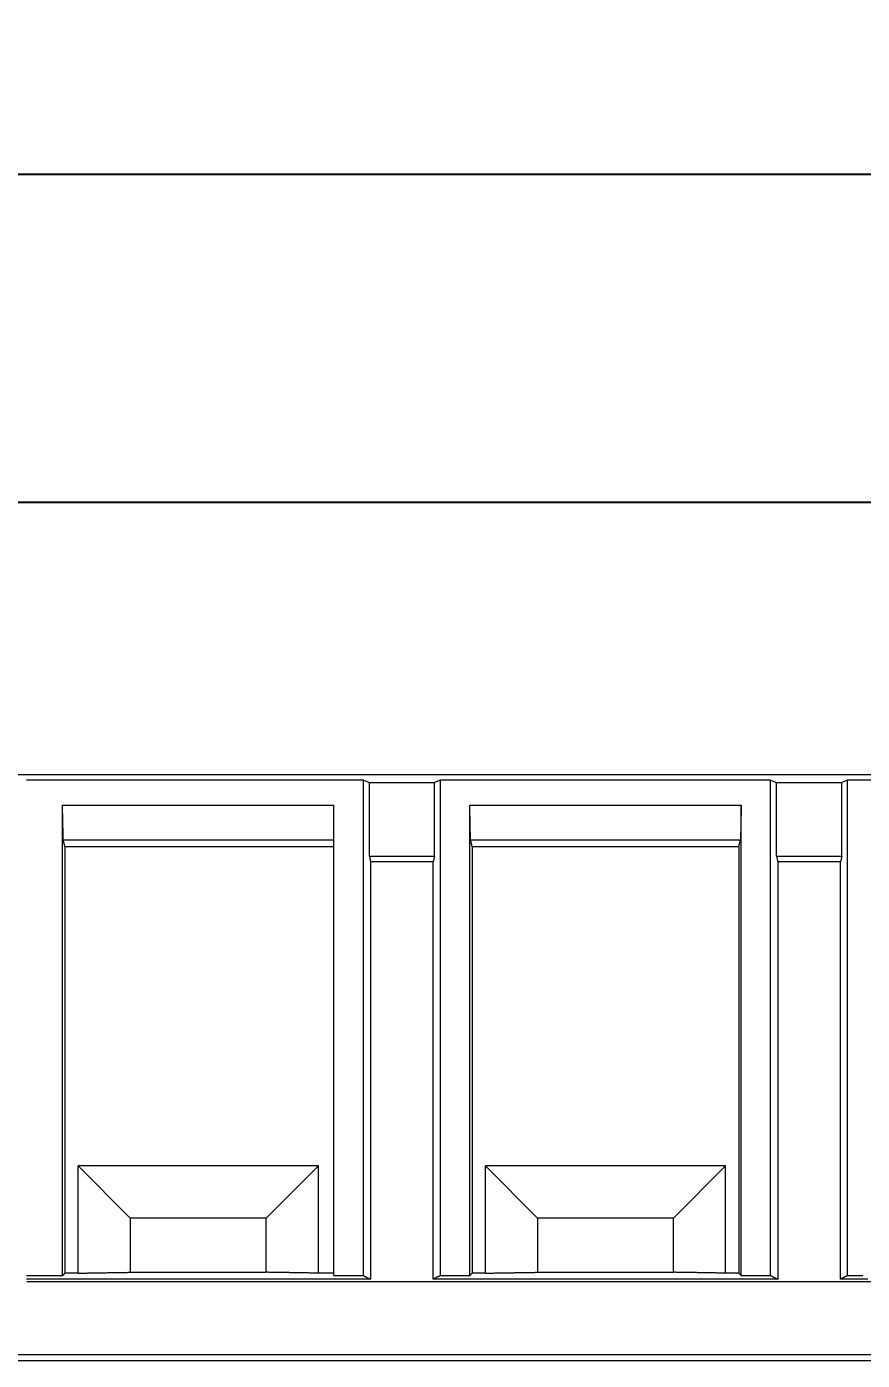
# Model space of a CAD drawing. Header units: millimetres. Extents: x 1136 to 1992, y 400 to 1005.
# Drawn here: x 1407.54 to 1426.1, y 643.6 to 673.21 of the extents above; entities that cross this region are included whole.
import ezdxf

# ---------------------------------------------------------------- set-up
doc = ezdxf.new("R2010")
doc.units = ezdxf.units.MM
doc.layers.add('6', color=7, linetype='Continuous', true_color=0xffffff)
doc.styles.get("Standard").update_dxf_attribs({"font": 'txt', "bigfont": 'gbcbig.shx'})
doc.dimstyles.get("Standard").update_dxf_attribs({"dimtxt": 5, "dimasz": 2, "dimexe": 0.18, "dimexo": 0.0625, "dimgap": 0.09, "dimtad": 0, "dimdec": 1, "dimdsep": 46, "dimtxsty": 'Standard', "dimcen": 0.09, "dimclrd": 5, "dimclre": 5, "dimclrt": 3, "dimadec": 0, "dimazin": 2, "dimtfac": 1, "dimtdec": 1, "dimtofl": 0, "dimtmove": 0, "dimatfit": 3, "dimfxl": 1, "dimtolj": 1, "dimtzin": 0, "dimarcsym": 0})

# ---------------------------------------------------------------- blocks, each defined once
blk = doc.blocks.new('*D105')
at = {"color": 5, "lineweight": -2}
for p, q in [((1212.867, 651.906), (1212.867, 662.823)), ((1214.867, 662.643), (1338.367, 662.643)), ((1481.212, 662.643), (1357.713, 662.643)), ((1483.212, 651.745), (1483.212, 662.823))]:
    blk.add_line(p, q, dxfattribs=at)
at = {"color": 5}
for points in [[(1214.867, 662.976), (1214.867, 662.31), (1212.867, 662.643)], [(1481.212, 662.976), (1481.212, 662.31), (1483.212, 662.643)]]:
    blk.add_solid(points, dxfattribs=at)
at = {"layer": 'Defpoints', "color": 0}
for p in [(1483.212, 662.643), (1212.867, 651.844), (1483.212, 651.683)]:
    blk.add_point(p, dxfattribs=at)
at = {"color": 3, "lineweight": 18, "insert": (1348.04, 662.643), "char_height": 5, "attachment_point": 5}
blk.add_mtext('\\A1;270.3', dxfattribs=at)
blk = doc.blocks.new('*D107')
at = {"color": 5, "lineweight": -2}
for p, q in [((1209.601, 655.745), (1209.601, 670.106)), ((1486.479, 655.792), (1486.479, 670.106)), ((1211.601, 669.926), (1337.95, 669.926)), ((1484.479, 669.926), (1358.13, 669.926))]:
    blk.add_line(p, q, dxfattribs=at)
at = {"color": 5}
for points in [[(1211.601, 670.259), (1211.601, 669.592), (1209.601, 669.926)], [(1484.479, 670.259), (1484.479, 669.592), (1486.479, 669.926)]]:
    blk.add_solid(points, dxfattribs=at)
at = {"layer": 'Defpoints', "color": 0}
for p in [(1486.479, 669.926), (1209.601, 655.682), (1486.479, 655.73)]:
    blk.add_point(p, dxfattribs=at)
at = {"color": 3, "lineweight": 18, "insert": (1348.04, 669.926), "char_height": 5, "attachment_point": 5}
blk.add_mtext('\\A1;276.9', dxfattribs=at)

msp = doc.modelspace()

# ---------------------------------------------------------------- linework, layer by layer
at = {"layer": '6', "color": 92, "linetype": 'Continuous', "lineweight": 18}
for p, q in [((1210.104, 656.607), (1485.976, 656.607)), ((1415.022, 656.479), (1407.544, 656.479)), ((1415.022, 645.479), (1415.022, 656.479)), ((1415.022, 656.479), (1415.155, 656.426)), ((1415.155, 654.794), (1415.155, 656.426)), ((1415.155, 656.426), (1416.6, 656.426)), ((1416.733, 656.479), (1416.6, 656.426)), ((1416.6, 654.794), (1416.6, 656.426)), ((1416.733, 645.479), (1416.733, 656.479)), ((1424.067, 656.479), (1416.733, 656.479)), ((1424.067, 656.479), (1424.2, 656.426)), ((1424.067, 645.479), (1424.067, 656.479)), ((1424.2, 656.426), (1425.645, 656.426)), ((1424.2, 654.794), (1424.2, 656.426)), ((1425.778, 656.479), (1425.645, 656.426)), ((1425.645, 654.794), (1425.645, 656.426)), ((1425.778, 645.479), (1425.778, 656.479)), ((1433.112, 656.479), (1425.778, 656.479)), ((1408.34, 645.479), (1408.34, 655.924)), ((1414.37, 645.479), (1414.37, 655.924)), ((1417.385, 645.479), (1417.385, 655.924)), ((1423.415, 645.479), (1423.415, 655.924)), ((1408.395, 654.999), (1408.395, 645.535)), ((1417.44, 654.999), (1417.44, 645.535)), ((1423.36, 654.999), (1423.36, 645.535)), ((1415.155, 654.794), (1416.6, 654.794)), ((1415.155, 654.794), (1415.183, 654.664)), ((1416.571, 654.664), (1415.183, 654.664)), ((1415.183, 654.664), (1415.183, 645.399)), ((1416.6, 654.794), (1416.571, 654.664)), ((1416.571, 645.399), (1416.571, 654.664)), ((1424.2, 654.794), (1424.228, 654.664)), ((1424.2, 654.794), (1425.645, 654.794)), ((1425.616, 654.664), (1424.228, 654.664)), ((1424.228, 654.664), (1424.228, 645.399)), ((1425.645, 654.794), (1425.616, 654.664)), ((1425.616, 645.399), (1425.616, 654.664)), ((1408.687, 647.919), (1409.847, 646.758)), ((1408.687, 645.535), (1408.687, 647.919)), ((1414.023, 647.919), (1408.687, 647.919)), ((1414.023, 647.919), (1412.862, 646.758)), ((1414.023, 645.535), (1414.023, 647.919)), ((1423.068, 647.919), (1417.732, 647.919)), ((1417.732, 645.535), (1417.732, 647.919)), ((1417.732, 647.919), (1418.892, 646.758)), ((1423.068, 647.919), (1421.907, 646.758)), ((1423.068, 645.535), (1423.068, 647.919)), ((1409.847, 646.758), (1409.847, 645.552)), ((1412.862, 646.758), (1409.847, 646.758)), ((1412.862, 645.552), (1412.862, 646.758)), ((1418.892, 646.758), (1418.892, 645.552)), ((1421.907, 646.758), (1418.892, 646.758)), ((1421.907, 645.552), (1421.907, 646.758)), ((1407.546, 645.351), (1478.288, 645.351)), ((1478.288, 643.724), (1344.425, 643.724)), ((1219.401, 643.598), (1476.679, 643.598))]:
    msp.add_line(p, q, dxfattribs=at)
for points in [[(1408.358, 655.15), (1408.357, 655.166), (1408.357, 655.181), (1408.356, 655.197), (1408.356, 655.212), (1408.356, 655.228), (1408.355, 655.243), (1408.355, 655.258), (1408.355, 655.274), (1408.354, 655.289), (1408.354, 655.305), (1408.354, 655.32), (1408.353, 655.336), (1408.353, 655.351), (1408.353, 655.367), (1408.352, 655.382), (1408.352, 655.398), (1408.352, 655.413), (1408.351, 655.429), (1408.351, 655.444), (1408.35, 655.46), (1408.35, 655.475), (1408.35, 655.491), (1408.349, 655.506), (1408.349, 655.522), (1408.349, 655.537), (1408.348, 655.552), (1408.348, 655.568), (1408.348, 655.583), (1408.347, 655.599), (1408.347, 655.614), (1408.347, 655.63), (1408.346, 655.645), (1408.346, 655.661), (1408.346, 655.676), (1408.345, 655.692), (1408.345, 655.707), (1408.345, 655.723), (1408.344, 655.738), (1408.344, 655.754), (1408.343, 655.769), (1408.343, 655.785), (1408.343, 655.8), (1408.342, 655.816), (1408.342, 655.831), (1408.342, 655.846), (1408.341, 655.862), (1408.341, 655.877), (1408.341, 655.893), (1408.34, 655.908), (1408.34, 655.924)], [(1408.34, 655.924), (1408.461, 655.924), (1408.581, 655.924), (1408.702, 655.924), (1408.822, 655.924), (1408.943, 655.924), (1409.064, 655.924), (1409.184, 655.924), (1409.305, 655.924), (1409.425, 655.924), (1409.546, 655.924), (1409.667, 655.924), (1409.787, 655.924), (1409.908, 655.924), (1410.028, 655.924), (1410.149, 655.924), (1410.27, 655.924), (1410.39, 655.924), (1410.511, 655.924), (1410.631, 655.924), (1410.752, 655.924), (1410.873, 655.924), (1410.993, 655.924), (1411.114, 655.924), (1411.234, 655.924), (1411.355, 655.924), (1411.476, 655.924), (1411.596, 655.924), (1411.717, 655.924), (1411.837, 655.924), (1411.958, 655.924), (1412.079, 655.924), (1412.199, 655.924), (1412.32, 655.924), (1412.44, 655.924), (1412.561, 655.924), (1412.682, 655.924), (1412.802, 655.924), (1412.923, 655.924), (1413.043, 655.924), (1413.164, 655.924), (1413.285, 655.924), (1413.405, 655.924), (1413.526, 655.924), (1413.646, 655.924), (1413.767, 655.924), (1413.888, 655.924), (1414.008, 655.924), (1414.129, 655.924), (1414.249, 655.924), (1414.37, 655.924)], [(1417.403, 655.15), (1417.402, 655.166), (1417.402, 655.181), (1417.401, 655.197), (1417.401, 655.212), (1417.401, 655.228), (1417.4, 655.243), (1417.4, 655.258), (1417.4, 655.274), (1417.399, 655.289), (1417.399, 655.305), (1417.399, 655.32), (1417.398, 655.336), (1417.398, 655.351), (1417.398, 655.367), (1417.397, 655.382), (1417.397, 655.398), (1417.397, 655.413), (1417.396, 655.429), (1417.396, 655.444), (1417.395, 655.46), (1417.395, 655.475), (1417.395, 655.491), (1417.394, 655.506), (1417.394, 655.522), (1417.394, 655.537), (1417.393, 655.552), (1417.393, 655.568), (1417.393, 655.583), (1417.392, 655.599), (1417.392, 655.614), (1417.392, 655.63), (1417.391, 655.645), (1417.391, 655.661), (1417.391, 655.676), (1417.39, 655.692), (1417.39, 655.707), (1417.39, 655.723), (1417.389, 655.738), (1417.389, 655.754), (1417.388, 655.769), (1417.388, 655.785), (1417.388, 655.8), (1417.387, 655.816), (1417.387, 655.831), (1417.387, 655.846), (1417.386, 655.862), (1417.386, 655.877), (1417.386, 655.893), (1417.385, 655.908), (1417.385, 655.924)], [(1417.385, 655.924), (1417.506, 655.924), (1417.626, 655.924), (1417.747, 655.924), (1417.867, 655.924), (1417.988, 655.924), (1418.109, 655.924), (1418.229, 655.924), (1418.35, 655.924), (1418.47, 655.924), (1418.591, 655.924), (1418.712, 655.924), (1418.832, 655.924), (1418.953, 655.924), (1419.073, 655.924), (1419.194, 655.924), (1419.315, 655.924), (1419.435, 655.924), (1419.556, 655.924), (1419.676, 655.924), (1419.797, 655.924), (1419.918, 655.924), (1420.038, 655.924), (1420.159, 655.924), (1420.279, 655.924), (1420.4, 655.924), (1420.521, 655.924), (1420.641, 655.924), (1420.762, 655.924), (1420.882, 655.924), (1421.003, 655.924), (1421.124, 655.924), (1421.244, 655.924), (1421.365, 655.924), (1421.485, 655.924), (1421.606, 655.924), (1421.727, 655.924), (1421.847, 655.924), (1421.968, 655.924), (1422.088, 655.924), (1422.209, 655.924), (1422.33, 655.924), (1422.45, 655.924), (1422.571, 655.924), (1422.691, 655.924), (1422.812, 655.924), (1422.933, 655.924), (1423.053, 655.924), (1423.174, 655.924), (1423.294, 655.924), (1423.415, 655.924)], [(1423.415, 655.924), (1423.415, 655.908), (1423.414, 655.893), (1423.414, 655.877), (1423.414, 655.862), (1423.413, 655.846), (1423.413, 655.831), (1423.413, 655.816), (1423.412, 655.8), (1423.412, 655.785), (1423.411, 655.769), (1423.411, 655.754), (1423.411, 655.738), (1423.41, 655.723), (1423.41, 655.707), (1423.41, 655.692), (1423.409, 655.676), (1423.409, 655.661), (1423.409, 655.645), (1423.408, 655.63), (1423.408, 655.614), (1423.408, 655.599), (1423.407, 655.583), (1423.407, 655.568), (1423.407, 655.552), (1423.406, 655.537), (1423.406, 655.522), (1423.406, 655.506), (1423.405, 655.491), (1423.405, 655.475), (1423.404, 655.46), (1423.404, 655.444), (1423.404, 655.429), (1423.403, 655.413), (1423.403, 655.398), (1423.403, 655.382), (1423.402, 655.367), (1423.402, 655.351), (1423.402, 655.336), (1423.401, 655.32), (1423.401, 655.305), (1423.401, 655.289), (1423.4, 655.274), (1423.4, 655.258), (1423.4, 655.243), (1423.399, 655.228), (1423.399, 655.212), (1423.398, 655.197), (1423.398, 655.181), (1423.398, 655.166), (1423.397, 655.15)], [(1408.395, 654.999), (1408.394, 655.002), (1408.394, 655.005), (1408.393, 655.008), (1408.392, 655.011), (1408.391, 655.014), (1408.391, 655.017), (1408.39, 655.02), (1408.389, 655.023), (1408.388, 655.026), (1408.388, 655.029), (1408.387, 655.032), (1408.386, 655.035), (1408.385, 655.038), (1408.385, 655.041), (1408.384, 655.045), (1408.383, 655.048), (1408.382, 655.051), (1408.382, 655.054), (1408.381, 655.057), (1408.38, 655.06), (1408.379, 655.063), (1408.379, 655.066), (1408.378, 655.069), (1408.377, 655.072), (1408.376, 655.075), (1408.376, 655.078), (1408.375, 655.081), (1408.374, 655.084), (1408.373, 655.087), (1408.373, 655.09), (1408.372, 655.093), (1408.371, 655.096), (1408.37, 655.099), (1408.37, 655.102), (1408.369, 655.105), (1408.368, 655.108), (1408.367, 655.111), (1408.367, 655.114), (1408.366, 655.117), (1408.365, 655.12), (1408.364, 655.123), (1408.364, 655.126), (1408.363, 655.129), (1408.362, 655.132), (1408.361, 655.135), (1408.361, 655.138), (1408.36, 655.141), (1408.359, 655.144), (1408.358, 655.147), (1408.358, 655.15)], [(1414.37, 655.15), (1414.25, 655.15), (1414.129, 655.15), (1414.009, 655.15), (1413.889, 655.15), (1413.769, 655.15), (1413.648, 655.15), (1413.528, 655.15), (1413.408, 655.15), (1413.288, 655.15), (1413.167, 655.15), (1413.047, 655.15), (1412.927, 655.15), (1412.807, 655.15), (1412.686, 655.15), (1412.566, 655.15), (1412.446, 655.15), (1412.326, 655.15), (1412.205, 655.15), (1412.085, 655.15), (1411.965, 655.15), (1411.845, 655.15), (1411.724, 655.15), (1411.604, 655.15), (1411.484, 655.15), (1411.364, 655.15), (1411.243, 655.15), (1411.123, 655.15), (1411.003, 655.15), (1410.883, 655.15), (1410.762, 655.15), (1410.642, 655.15), (1410.522, 655.15), (1410.402, 655.15), (1410.281, 655.15), (1410.161, 655.15), (1410.041, 655.15), (1409.921, 655.15), (1409.8, 655.15), (1409.68, 655.15), (1409.56, 655.15), (1409.44, 655.15), (1409.32, 655.15), (1409.199, 655.15), (1409.079, 655.15), (1408.959, 655.15), (1408.839, 655.15), (1408.718, 655.15), (1408.598, 655.15), (1408.478, 655.15), (1408.358, 655.15)], [(1414.37, 654.999), (1414.25, 654.999), (1414.131, 654.999), (1414.011, 654.999), (1413.892, 654.999), (1413.773, 654.999), (1413.653, 654.999), (1413.534, 654.999), (1413.414, 654.999), (1413.295, 654.999), (1413.175, 654.999), (1413.056, 654.999), (1412.936, 654.999), (1412.817, 654.999), (1412.697, 654.999), (1412.578, 654.999), (1412.458, 654.999), (1412.339, 654.999), (1412.219, 654.999), (1412.1, 654.999), (1411.98, 654.999), (1411.861, 654.999), (1411.741, 654.999), (1411.622, 654.999), (1411.502, 654.999), (1411.383, 654.999), (1411.263, 654.999), (1411.144, 654.999), (1411.024, 654.999), (1410.905, 654.999), (1410.785, 654.999), (1410.666, 654.999), (1410.546, 654.999), (1410.427, 654.999), (1410.307, 654.999), (1410.188, 654.999), (1410.068, 654.999), (1409.949, 654.999), (1409.829, 654.999), (1409.71, 654.999), (1409.59, 654.999), (1409.471, 654.999), (1409.351, 654.999), (1409.232, 654.999), (1409.112, 654.999), (1408.993, 654.999), (1408.873, 654.999), (1408.754, 654.999), (1408.634, 654.999), (1408.515, 654.999), (1408.395, 654.999)], [(1417.44, 654.999), (1417.439, 655.002), (1417.439, 655.005), (1417.438, 655.008), (1417.437, 655.011), (1417.436, 655.014), (1417.436, 655.017), (1417.435, 655.02), (1417.434, 655.023), (1417.433, 655.026), (1417.433, 655.029), (1417.432, 655.032), (1417.431, 655.035), (1417.43, 655.038), (1417.43, 655.041), (1417.429, 655.045), (1417.428, 655.048), (1417.427, 655.051), (1417.427, 655.054), (1417.426, 655.057), (1417.425, 655.06), (1417.424, 655.063), (1417.424, 655.066), (1417.423, 655.069), (1417.422, 655.072), (1417.421, 655.075), (1417.421, 655.078), (1417.42, 655.081), (1417.419, 655.084), (1417.418, 655.087), (1417.418, 655.09), (1417.417, 655.093), (1417.416, 655.096), (1417.415, 655.099), (1417.415, 655.102), (1417.414, 655.105), (1417.413, 655.108), (1417.412, 655.111), (1417.412, 655.114), (1417.411, 655.117), (1417.41, 655.12), (1417.409, 655.123), (1417.409, 655.126), (1417.408, 655.129), (1417.407, 655.132), (1417.406, 655.135), (1417.406, 655.138), (1417.405, 655.141), (1417.404, 655.144), (1417.403, 655.147), (1417.403, 655.15)], [(1423.397, 655.15), (1423.278, 655.15), (1423.158, 655.15), (1423.038, 655.15), (1422.918, 655.15), (1422.798, 655.15), (1422.678, 655.15), (1422.558, 655.15), (1422.438, 655.15), (1422.318, 655.15), (1422.198, 655.15), (1422.079, 655.15), (1421.959, 655.15), (1421.839, 655.15), (1421.719, 655.15), (1421.599, 655.15), (1421.479, 655.15), (1421.359, 655.15), (1421.239, 655.15), (1421.119, 655.15), (1420.999, 655.15), (1420.88, 655.15), (1420.76, 655.15), (1420.64, 655.15), (1420.52, 655.15), (1420.4, 655.15), (1420.28, 655.15), (1420.16, 655.15), (1420.04, 655.15), (1419.92, 655.15), (1419.8, 655.15), (1419.681, 655.15), (1419.561, 655.15), (1419.441, 655.15), (1419.321, 655.15), (1419.201, 655.15), (1419.081, 655.15), (1418.961, 655.15), (1418.841, 655.15), (1418.721, 655.15), (1418.601, 655.15), (1418.482, 655.15), (1418.362, 655.15), (1418.242, 655.15), (1418.122, 655.15), (1418.002, 655.15), (1417.882, 655.15), (1417.762, 655.15), (1417.642, 655.15), (1417.522, 655.15), (1417.403, 655.15)], [(1423.36, 654.999), (1423.241, 654.999), (1423.123, 654.999), (1423.005, 654.999), (1422.886, 654.999), (1422.768, 654.999), (1422.649, 654.999), (1422.531, 654.999), (1422.413, 654.999), (1422.294, 654.999), (1422.176, 654.999), (1422.057, 654.999), (1421.939, 654.999), (1421.821, 654.999), (1421.702, 654.999), (1421.584, 654.999), (1421.465, 654.999), (1421.347, 654.999), (1421.229, 654.999), (1421.11, 654.999), (1420.992, 654.999), (1420.874, 654.999), (1420.755, 654.999), (1420.637, 654.999), (1420.518, 654.999), (1420.4, 654.999), (1420.282, 654.999), (1420.163, 654.999), (1420.045, 654.999), (1419.926, 654.999), (1419.808, 654.999), (1419.69, 654.999), (1419.571, 654.999), (1419.453, 654.999), (1419.334, 654.999), (1419.216, 654.999), (1419.098, 654.999), (1418.979, 654.999), (1418.861, 654.999), (1418.743, 654.999), (1418.624, 654.999), (1418.506, 654.999), (1418.387, 654.999), (1418.269, 654.999), (1418.151, 654.999), (1418.032, 654.999), (1417.914, 654.999), (1417.795, 654.999), (1417.677, 654.999), (1417.559, 654.999), (1417.44, 654.999)], [(1423.36, 654.999), (1423.36, 655.002), (1423.361, 655.005), (1423.362, 655.008), (1423.363, 655.011), (1423.363, 655.014), (1423.364, 655.017), (1423.365, 655.02), (1423.366, 655.023), (1423.367, 655.026), (1423.367, 655.029), (1423.368, 655.032), (1423.369, 655.035), (1423.37, 655.038), (1423.37, 655.041), (1423.371, 655.045), (1423.372, 655.048), (1423.373, 655.051), (1423.373, 655.054), (1423.374, 655.057), (1423.375, 655.06), (1423.376, 655.063), (1423.376, 655.066), (1423.377, 655.069), (1423.378, 655.072), (1423.379, 655.075), (1423.379, 655.078), (1423.38, 655.081), (1423.381, 655.084), (1423.382, 655.087), (1423.382, 655.09), (1423.383, 655.093), (1423.384, 655.096), (1423.385, 655.099), (1423.385, 655.102), (1423.386, 655.105), (1423.387, 655.108), (1423.388, 655.111), (1423.388, 655.114), (1423.389, 655.117), (1423.39, 655.12), (1423.391, 655.123), (1423.391, 655.126), (1423.392, 655.129), (1423.393, 655.132), (1423.394, 655.135), (1423.394, 655.138), (1423.395, 655.141), (1423.396, 655.144), (1423.397, 655.147), (1423.397, 655.15)], [(1407.544, 645.479), (1407.56, 645.479), (1407.576, 645.479), (1407.592, 645.479), (1407.608, 645.479), (1407.623, 645.479), (1407.639, 645.479), (1407.655, 645.479), (1407.671, 645.479), (1407.687, 645.479), (1407.703, 645.479), (1407.719, 645.479), (1407.735, 645.479), (1407.751, 645.479), (1407.767, 645.479), (1407.783, 645.479), (1407.799, 645.479), (1407.815, 645.479), (1407.83, 645.479), (1407.846, 645.479), (1407.862, 645.479), (1407.878, 645.479), (1407.894, 645.479), (1407.91, 645.479), (1407.926, 645.479), (1407.942, 645.479), (1407.958, 645.479), (1407.974, 645.479), (1407.99, 645.479), (1408.006, 645.479), (1408.022, 645.479), (1408.037, 645.479), (1408.053, 645.479), (1408.069, 645.479), (1408.085, 645.479), (1408.101, 645.479), (1408.117, 645.479), (1408.133, 645.479), (1408.149, 645.479), (1408.165, 645.479), (1408.181, 645.479), (1408.197, 645.479), (1408.213, 645.479), (1408.229, 645.479), (1408.244, 645.479), (1408.26, 645.479), (1408.276, 645.479), (1408.292, 645.479), (1408.308, 645.479), (1408.324, 645.479), (1408.34, 645.479)], [(1408.34, 645.479), (1408.341, 645.481), (1408.342, 645.482), (1408.343, 645.483), (1408.344, 645.484), (1408.346, 645.485), (1408.347, 645.486), (1408.348, 645.487), (1408.349, 645.488), (1408.35, 645.489), (1408.351, 645.49), (1408.352, 645.492), (1408.353, 645.493), (1408.354, 645.494), (1408.355, 645.495), (1408.357, 645.496), (1408.358, 645.497), (1408.359, 645.498), (1408.36, 645.499), (1408.361, 645.5), (1408.362, 645.502), (1408.363, 645.503), (1408.364, 645.504), (1408.365, 645.505), (1408.366, 645.506), (1408.368, 645.507), (1408.369, 645.508), (1408.37, 645.509), (1408.371, 645.51), (1408.372, 645.511), (1408.373, 645.513), (1408.374, 645.514), (1408.375, 645.515), (1408.376, 645.516), (1408.378, 645.517), (1408.379, 645.518), (1408.38, 645.519), (1408.381, 645.52), (1408.382, 645.521), (1408.383, 645.523), (1408.384, 645.524), (1408.385, 645.525), (1408.386, 645.526), (1408.387, 645.527), (1408.389, 645.528), (1408.39, 645.529), (1408.391, 645.53), (1408.392, 645.531), (1408.393, 645.532), (1408.394, 645.534), (1408.395, 645.535)], [(1408.687, 645.535), (1408.681, 645.535), (1408.675, 645.535), (1408.669, 645.535), (1408.664, 645.535), (1408.658, 645.535), (1408.652, 645.535), (1408.646, 645.535), (1408.64, 645.535), (1408.634, 645.535), (1408.629, 645.535), (1408.623, 645.535), (1408.617, 645.535), (1408.611, 645.535), (1408.605, 645.535), (1408.599, 645.535), (1408.594, 645.535), (1408.588, 645.535), (1408.582, 645.535), (1408.576, 645.535), (1408.57, 645.535), (1408.564, 645.535), (1408.559, 645.535), (1408.553, 645.535), (1408.547, 645.535), (1408.541, 645.535), (1408.535, 645.535), (1408.529, 645.535), (1408.524, 645.535), (1408.518, 645.535), (1408.512, 645.535), (1408.506, 645.535), (1408.5, 645.535), (1408.494, 645.535), (1408.489, 645.535), (1408.483, 645.535), (1408.477, 645.535), (1408.471, 645.535), (1408.465, 645.535), (1408.459, 645.535), (1408.454, 645.535), (1408.448, 645.535), (1408.442, 645.535), (1408.436, 645.535), (1408.43, 645.535), (1408.424, 645.535), (1408.419, 645.535), (1408.413, 645.535), (1408.407, 645.535), (1408.401, 645.535), (1408.395, 645.535)], [(1408.687, 645.535), (1408.71, 645.535), (1408.733, 645.535), (1408.757, 645.536), (1408.78, 645.536), (1408.803, 645.536), (1408.826, 645.537), (1408.849, 645.537), (1408.873, 645.537), (1408.896, 645.538), (1408.919, 645.538), (1408.942, 645.539), (1408.966, 645.539), (1408.989, 645.539), (1409.012, 645.54), (1409.035, 645.54), (1409.058, 645.54), (1409.082, 645.541), (1409.105, 645.541), (1409.128, 645.541), (1409.151, 645.542), (1409.174, 645.542), (1409.198, 645.542), (1409.221, 645.543), (1409.244, 645.543), (1409.267, 645.543), (1409.29, 645.544), (1409.314, 645.544), (1409.337, 645.545), (1409.36, 645.545), (1409.383, 645.545), (1409.406, 645.546), (1409.43, 645.546), (1409.453, 645.546), (1409.476, 645.547), (1409.499, 645.547), (1409.523, 645.547), (1409.546, 645.548), (1409.569, 645.548), (1409.592, 645.548), (1409.615, 645.549), (1409.639, 645.549), (1409.662, 645.549), (1409.685, 645.55), (1409.708, 645.55), (1409.731, 645.55), (1409.755, 645.551), (1409.778, 645.551), (1409.801, 645.552), (1409.824, 645.552), (1409.847, 645.552)], [(1409.847, 645.552), (1409.908, 645.552), (1409.968, 645.552), (1410.028, 645.552), (1410.089, 645.552), (1410.149, 645.552), (1410.209, 645.552), (1410.27, 645.552), (1410.33, 645.552), (1410.39, 645.552), (1410.45, 645.552), (1410.511, 645.552), (1410.571, 645.552), (1410.631, 645.552), (1410.692, 645.552), (1410.752, 645.552), (1410.812, 645.552), (1410.873, 645.552), (1410.933, 645.552), (1410.993, 645.552), (1411.053, 645.552), (1411.114, 645.552), (1411.174, 645.552), (1411.234, 645.552), (1411.295, 645.552), (1411.355, 645.552), (1411.415, 645.552), (1411.476, 645.552), (1411.536, 645.552), (1411.596, 645.552), (1411.656, 645.552), (1411.717, 645.552), (1411.777, 645.552), (1411.837, 645.552), (1411.898, 645.552), (1411.958, 645.552), (1412.018, 645.552), (1412.079, 645.552), (1412.139, 645.552), (1412.199, 645.552), (1412.259, 645.552), (1412.32, 645.552), (1412.38, 645.552), (1412.44, 645.552), (1412.501, 645.552), (1412.561, 645.552), (1412.621, 645.552), (1412.682, 645.552), (1412.742, 645.552), (1412.802, 645.552), (1412.862, 645.552)], [(1414.023, 645.535), (1414, 645.535), (1413.977, 645.535), (1413.953, 645.536), (1413.93, 645.536), (1413.907, 645.536), (1413.884, 645.537), (1413.86, 645.537), (1413.837, 645.537), (1413.814, 645.538), (1413.791, 645.538), (1413.768, 645.539), (1413.744, 645.539), (1413.721, 645.539), (1413.698, 645.54), (1413.675, 645.54), (1413.652, 645.54), (1413.628, 645.541), (1413.605, 645.541), (1413.582, 645.541), (1413.559, 645.542), (1413.536, 645.542), (1413.512, 645.542), (1413.489, 645.543), (1413.466, 645.543), (1413.443, 645.543), (1413.42, 645.544), (1413.396, 645.544), (1413.373, 645.545), (1413.35, 645.545), (1413.327, 645.545), (1413.303, 645.546), (1413.28, 645.546), (1413.257, 645.546), (1413.234, 645.547), (1413.211, 645.547), (1413.187, 645.547), (1413.164, 645.548), (1413.141, 645.548), (1413.118, 645.548), (1413.095, 645.549), (1413.071, 645.549), (1413.048, 645.549), (1413.025, 645.55), (1413.002, 645.55), (1412.979, 645.55), (1412.955, 645.551), (1412.932, 645.551), (1412.909, 645.552), (1412.886, 645.552), (1412.862, 645.552)], [(1414.37, 645.535), (1414.363, 645.535), (1414.356, 645.535), (1414.349, 645.535), (1414.342, 645.535), (1414.335, 645.535), (1414.328, 645.535), (1414.321, 645.535), (1414.314, 645.535), (1414.308, 645.535), (1414.301, 645.535), (1414.294, 645.535), (1414.287, 645.535), (1414.28, 645.535), (1414.273, 645.535), (1414.266, 645.535), (1414.259, 645.535), (1414.252, 645.535), (1414.245, 645.535), (1414.238, 645.535), (1414.231, 645.535), (1414.224, 645.535), (1414.217, 645.535), (1414.21, 645.535), (1414.203, 645.535), (1414.196, 645.535), (1414.19, 645.535), (1414.183, 645.535), (1414.176, 645.535), (1414.169, 645.535), (1414.162, 645.535), (1414.155, 645.535), (1414.148, 645.535), (1414.141, 645.535), (1414.134, 645.535), (1414.127, 645.535), (1414.12, 645.535), (1414.113, 645.535), (1414.106, 645.535), (1414.099, 645.535), (1414.092, 645.535), (1414.085, 645.535), (1414.078, 645.535), (1414.072, 645.535), (1414.065, 645.535), (1414.058, 645.535), (1414.051, 645.535), (1414.044, 645.535), (1414.037, 645.535), (1414.03, 645.535), (1414.023, 645.535)], [(1414.37, 645.479), (1414.383, 645.479), (1414.396, 645.479), (1414.409, 645.479), (1414.422, 645.479), (1414.435, 645.479), (1414.448, 645.479), (1414.461, 645.479), (1414.474, 645.479), (1414.487, 645.479), (1414.5, 645.479), (1414.513, 645.479), (1414.526, 645.479), (1414.54, 645.479), (1414.553, 645.479), (1414.566, 645.479), (1414.579, 645.479), (1414.592, 645.479), (1414.605, 645.479), (1414.618, 645.479), (1414.631, 645.479), (1414.644, 645.479), (1414.657, 645.479), (1414.67, 645.479), (1414.683, 645.479), (1414.696, 645.479), (1414.709, 645.479), (1414.722, 645.479), (1414.735, 645.479), (1414.748, 645.479), (1414.761, 645.479), (1414.774, 645.479), (1414.787, 645.479), (1414.8, 645.479), (1414.813, 645.479), (1414.826, 645.479), (1414.84, 645.479), (1414.853, 645.479), (1414.866, 645.479), (1414.879, 645.479), (1414.892, 645.479), (1414.905, 645.479), (1414.918, 645.479), (1414.931, 645.479), (1414.944, 645.479), (1414.957, 645.479), (1414.97, 645.479), (1414.983, 645.479), (1414.996, 645.479), (1415.009, 645.479), (1415.022, 645.479)], [(1415.022, 645.479), (1415.025, 645.478), (1415.029, 645.476), (1415.032, 645.475), (1415.035, 645.473), (1415.038, 645.471), (1415.041, 645.47), (1415.045, 645.468), (1415.048, 645.467), (1415.051, 645.465), (1415.054, 645.463), (1415.058, 645.462), (1415.061, 645.46), (1415.064, 645.458), (1415.067, 645.457), (1415.071, 645.455), (1415.074, 645.454), (1415.077, 645.452), (1415.08, 645.45), (1415.083, 645.449), (1415.087, 645.447), (1415.09, 645.446), (1415.093, 645.444), (1415.096, 645.442), (1415.1, 645.441), (1415.103, 645.439), (1415.106, 645.437), (1415.109, 645.436), (1415.112, 645.434), (1415.116, 645.433), (1415.119, 645.431), (1415.122, 645.429), (1415.125, 645.428), (1415.129, 645.426), (1415.132, 645.425), (1415.135, 645.423), (1415.138, 645.421), (1415.142, 645.42), (1415.145, 645.418), (1415.148, 645.416), (1415.151, 645.415), (1415.154, 645.413), (1415.158, 645.412), (1415.161, 645.41), (1415.164, 645.408), (1415.167, 645.407), (1415.171, 645.405), (1415.174, 645.404), (1415.177, 645.402), (1415.18, 645.4), (1415.183, 645.399)], [(1416.733, 645.479), (1416.73, 645.478), (1416.726, 645.476), (1416.723, 645.475), (1416.72, 645.473), (1416.717, 645.471), (1416.713, 645.47), (1416.71, 645.468), (1416.707, 645.467), (1416.704, 645.465), (1416.701, 645.463), (1416.697, 645.462), (1416.694, 645.46), (1416.691, 645.458), (1416.688, 645.457), (1416.684, 645.455), (1416.681, 645.454), (1416.678, 645.452), (1416.675, 645.45), (1416.672, 645.449), (1416.668, 645.447), (1416.665, 645.446), (1416.662, 645.444), (1416.659, 645.442), (1416.655, 645.441), (1416.652, 645.439), (1416.649, 645.437), (1416.646, 645.436), (1416.642, 645.434), (1416.639, 645.433), (1416.636, 645.431), (1416.633, 645.429), (1416.63, 645.428), (1416.626, 645.426), (1416.623, 645.425), (1416.62, 645.423), (1416.617, 645.421), (1416.613, 645.42), (1416.61, 645.418), (1416.607, 645.416), (1416.604, 645.415), (1416.601, 645.413), (1416.597, 645.412), (1416.594, 645.41), (1416.591, 645.408), (1416.588, 645.407), (1416.584, 645.405), (1416.581, 645.404), (1416.578, 645.402), (1416.575, 645.4), (1416.571, 645.399)], [(1416.733, 645.479), (1416.746, 645.479), (1416.759, 645.479), (1416.772, 645.479), (1416.785, 645.479), (1416.798, 645.479), (1416.811, 645.479), (1416.824, 645.479), (1416.837, 645.479), (1416.85, 645.479), (1416.863, 645.479), (1416.876, 645.479), (1416.889, 645.479), (1416.902, 645.479), (1416.915, 645.479), (1416.928, 645.479), (1416.942, 645.479), (1416.955, 645.479), (1416.968, 645.479), (1416.981, 645.479), (1416.994, 645.479), (1417.007, 645.479), (1417.02, 645.479), (1417.033, 645.479), (1417.046, 645.479), (1417.059, 645.479), (1417.072, 645.479), (1417.085, 645.479), (1417.098, 645.479), (1417.111, 645.479), (1417.124, 645.479), (1417.137, 645.479), (1417.15, 645.479), (1417.163, 645.479), (1417.176, 645.479), (1417.189, 645.479), (1417.202, 645.479), (1417.215, 645.479), (1417.228, 645.479), (1417.242, 645.479), (1417.255, 645.479), (1417.268, 645.479), (1417.281, 645.479), (1417.294, 645.479), (1417.307, 645.479), (1417.32, 645.479), (1417.333, 645.479), (1417.346, 645.479), (1417.359, 645.479), (1417.372, 645.479), (1417.385, 645.479)], [(1417.385, 645.479), (1417.386, 645.481), (1417.387, 645.482), (1417.388, 645.483), (1417.389, 645.484), (1417.391, 645.485), (1417.392, 645.486), (1417.393, 645.487), (1417.394, 645.488), (1417.395, 645.489), (1417.396, 645.49), (1417.397, 645.492), (1417.398, 645.493), (1417.399, 645.494), (1417.4, 645.495), (1417.402, 645.496), (1417.403, 645.497), (1417.404, 645.498), (1417.405, 645.499), (1417.406, 645.5), (1417.407, 645.502), (1417.408, 645.503), (1417.409, 645.504), (1417.41, 645.505), (1417.411, 645.506), (1417.413, 645.507), (1417.414, 645.508), (1417.415, 645.509), (1417.416, 645.51), (1417.417, 645.511), (1417.418, 645.513), (1417.419, 645.514), (1417.42, 645.515), (1417.421, 645.516), (1417.423, 645.517), (1417.424, 645.518), (1417.425, 645.519), (1417.426, 645.52), (1417.427, 645.521), (1417.428, 645.523), (1417.429, 645.524), (1417.43, 645.525), (1417.431, 645.526), (1417.432, 645.527), (1417.434, 645.528), (1417.435, 645.529), (1417.436, 645.53), (1417.437, 645.531), (1417.438, 645.532), (1417.439, 645.534), (1417.44, 645.535)], [(1417.732, 645.535), (1417.726, 645.535), (1417.72, 645.535), (1417.714, 645.535), (1417.709, 645.535), (1417.703, 645.535), (1417.697, 645.535), (1417.691, 645.535), (1417.685, 645.535), (1417.679, 645.535), (1417.674, 645.535), (1417.668, 645.535), (1417.662, 645.535), (1417.656, 645.535), (1417.65, 645.535), (1417.644, 645.535), (1417.639, 645.535), (1417.633, 645.535), (1417.627, 645.535), (1417.621, 645.535), (1417.615, 645.535), (1417.609, 645.535), (1417.604, 645.535), (1417.598, 645.535), (1417.592, 645.535), (1417.586, 645.535), (1417.58, 645.535), (1417.574, 645.535), (1417.569, 645.535), (1417.563, 645.535), (1417.557, 645.535), (1417.551, 645.535), (1417.545, 645.535), (1417.539, 645.535), (1417.534, 645.535), (1417.528, 645.535), (1417.522, 645.535), (1417.516, 645.535), (1417.51, 645.535), (1417.504, 645.535), (1417.499, 645.535), (1417.493, 645.535), (1417.487, 645.535), (1417.481, 645.535), (1417.475, 645.535), (1417.469, 645.535), (1417.464, 645.535), (1417.458, 645.535), (1417.452, 645.535), (1417.446, 645.535), (1417.44, 645.535)], [(1417.732, 645.535), (1417.755, 645.535), (1417.778, 645.535), (1417.802, 645.536), (1417.825, 645.536), (1417.848, 645.536), (1417.871, 645.537), (1417.894, 645.537), (1417.918, 645.537), (1417.941, 645.538), (1417.964, 645.538), (1417.987, 645.539), (1418.011, 645.539), (1418.034, 645.539), (1418.057, 645.54), (1418.08, 645.54), (1418.103, 645.54), (1418.127, 645.541), (1418.15, 645.541), (1418.173, 645.541), (1418.196, 645.542), (1418.219, 645.542), (1418.243, 645.542), (1418.266, 645.543), (1418.289, 645.543), (1418.312, 645.543), (1418.335, 645.544), (1418.359, 645.544), (1418.382, 645.545), (1418.405, 645.545), (1418.428, 645.545), (1418.451, 645.546), (1418.475, 645.546), (1418.498, 645.546), (1418.521, 645.547), (1418.544, 645.547), (1418.568, 645.547), (1418.591, 645.548), (1418.614, 645.548), (1418.637, 645.548), (1418.66, 645.549), (1418.684, 645.549), (1418.707, 645.549), (1418.73, 645.55), (1418.753, 645.55), (1418.776, 645.55), (1418.8, 645.551), (1418.823, 645.551), (1418.846, 645.552), (1418.869, 645.552), (1418.892, 645.552)], [(1418.892, 645.552), (1418.953, 645.552), (1419.013, 645.552), (1419.073, 645.552), (1419.134, 645.552), (1419.194, 645.552), (1419.254, 645.552), (1419.315, 645.552), (1419.375, 645.552), (1419.435, 645.552), (1419.495, 645.552), (1419.556, 645.552), (1419.616, 645.552), (1419.676, 645.552), (1419.737, 645.552), (1419.797, 645.552), (1419.857, 645.552), (1419.918, 645.552), (1419.978, 645.552), (1420.038, 645.552), (1420.098, 645.552), (1420.159, 645.552), (1420.219, 645.552), (1420.279, 645.552), (1420.34, 645.552), (1420.4, 645.552), (1420.46, 645.552), (1420.521, 645.552), (1420.581, 645.552), (1420.641, 645.552), (1420.701, 645.552), (1420.762, 645.552), (1420.822, 645.552), (1420.882, 645.552), (1420.943, 645.552), (1421.003, 645.552), (1421.063, 645.552), (1421.124, 645.552), (1421.184, 645.552), (1421.244, 645.552), (1421.304, 645.552), (1421.365, 645.552), (1421.425, 645.552), (1421.485, 645.552), (1421.546, 645.552), (1421.606, 645.552), (1421.666, 645.552), (1421.727, 645.552), (1421.787, 645.552), (1421.847, 645.552), (1421.907, 645.552)], [(1423.068, 645.535), (1423.045, 645.535), (1423.022, 645.535), (1422.998, 645.536), (1422.975, 645.536), (1422.952, 645.536), (1422.929, 645.537), (1422.905, 645.537), (1422.882, 645.537), (1422.859, 645.538), (1422.836, 645.538), (1422.813, 645.539), (1422.789, 645.539), (1422.766, 645.539), (1422.743, 645.54), (1422.72, 645.54), (1422.697, 645.54), (1422.673, 645.541), (1422.65, 645.541), (1422.627, 645.541), (1422.604, 645.542), (1422.581, 645.542), (1422.557, 645.542), (1422.534, 645.543), (1422.511, 645.543), (1422.488, 645.543), (1422.465, 645.544), (1422.441, 645.544), (1422.418, 645.545), (1422.395, 645.545), (1422.372, 645.545), (1422.348, 645.546), (1422.325, 645.546), (1422.302, 645.546), (1422.279, 645.547), (1422.256, 645.547), (1422.232, 645.547), (1422.209, 645.548), (1422.186, 645.548), (1422.163, 645.548), (1422.14, 645.549), (1422.116, 645.549), (1422.093, 645.549), (1422.07, 645.55), (1422.047, 645.55), (1422.024, 645.55), (1422, 645.551), (1421.977, 645.551), (1421.954, 645.552), (1421.931, 645.552), (1421.907, 645.552)], [(1423.36, 645.535), (1423.354, 645.535), (1423.348, 645.535), (1423.342, 645.535), (1423.336, 645.535), (1423.331, 645.535), (1423.325, 645.535), (1423.319, 645.535), (1423.313, 645.535), (1423.307, 645.535), (1423.301, 645.535), (1423.296, 645.535), (1423.29, 645.535), (1423.284, 645.535), (1423.278, 645.535), (1423.272, 645.535), (1423.266, 645.535), (1423.261, 645.535), (1423.255, 645.535), (1423.249, 645.535), (1423.243, 645.535), (1423.237, 645.535), (1423.231, 645.535), (1423.226, 645.535), (1423.22, 645.535), (1423.214, 645.535), (1423.208, 645.535), (1423.202, 645.535), (1423.196, 645.535), (1423.19, 645.535), (1423.185, 645.535), (1423.179, 645.535), (1423.173, 645.535), (1423.167, 645.535), (1423.161, 645.535), (1423.155, 645.535), (1423.15, 645.535), (1423.144, 645.535), (1423.138, 645.535), (1423.132, 645.535), (1423.126, 645.535), (1423.12, 645.535), (1423.115, 645.535), (1423.109, 645.535), (1423.103, 645.535), (1423.097, 645.535), (1423.091, 645.535), (1423.085, 645.535), (1423.08, 645.535), (1423.074, 645.535), (1423.068, 645.535)], [(1423.36, 645.535), (1423.361, 645.534), (1423.362, 645.532), (1423.363, 645.531), (1423.364, 645.53), (1423.365, 645.529), (1423.366, 645.528), (1423.367, 645.527), (1423.369, 645.526), (1423.37, 645.525), (1423.371, 645.524), (1423.372, 645.523), (1423.373, 645.521), (1423.374, 645.52), (1423.375, 645.519), (1423.376, 645.518), (1423.377, 645.517), (1423.379, 645.516), (1423.38, 645.515), (1423.381, 645.514), (1423.382, 645.513), (1423.383, 645.511), (1423.384, 645.51), (1423.385, 645.509), (1423.386, 645.508), (1423.387, 645.507), (1423.388, 645.506), (1423.39, 645.505), (1423.391, 645.504), (1423.392, 645.503), (1423.393, 645.502), (1423.394, 645.5), (1423.395, 645.499), (1423.396, 645.498), (1423.397, 645.497), (1423.398, 645.496), (1423.4, 645.495), (1423.401, 645.494), (1423.402, 645.493), (1423.403, 645.492), (1423.404, 645.49), (1423.405, 645.489), (1423.406, 645.488), (1423.407, 645.487), (1423.408, 645.486), (1423.409, 645.485), (1423.411, 645.484), (1423.412, 645.483), (1423.413, 645.482), (1423.414, 645.481), (1423.415, 645.479)], [(1423.415, 645.479), (1423.428, 645.479), (1423.441, 645.479), (1423.454, 645.479), (1423.467, 645.479), (1423.48, 645.479), (1423.493, 645.479), (1423.506, 645.479), (1423.519, 645.479), (1423.532, 645.479), (1423.545, 645.479), (1423.558, 645.479), (1423.571, 645.479), (1423.585, 645.479), (1423.598, 645.479), (1423.611, 645.479), (1423.624, 645.479), (1423.637, 645.479), (1423.65, 645.479), (1423.663, 645.479), (1423.676, 645.479), (1423.689, 645.479), (1423.702, 645.479), (1423.715, 645.479), (1423.728, 645.479), (1423.741, 645.479), (1423.754, 645.479), (1423.767, 645.479), (1423.78, 645.479), (1423.793, 645.479), (1423.806, 645.479), (1423.819, 645.479), (1423.832, 645.479), (1423.845, 645.479), (1423.858, 645.479), (1423.871, 645.479), (1423.885, 645.479), (1423.898, 645.479), (1423.911, 645.479), (1423.924, 645.479), (1423.937, 645.479), (1423.95, 645.479), (1423.963, 645.479), (1423.976, 645.479), (1423.989, 645.479), (1424.002, 645.479), (1424.015, 645.479), (1424.028, 645.479), (1424.041, 645.479), (1424.054, 645.479), (1424.067, 645.479)], [(1424.067, 645.479), (1424.07, 645.478), (1424.074, 645.476), (1424.077, 645.475), (1424.08, 645.473), (1424.083, 645.471), (1424.086, 645.47), (1424.09, 645.468), (1424.093, 645.467), (1424.096, 645.465), (1424.099, 645.463), (1424.103, 645.462), (1424.106, 645.46), (1424.109, 645.458), (1424.112, 645.457), (1424.116, 645.455), (1424.119, 645.454), (1424.122, 645.452), (1424.125, 645.45), (1424.128, 645.449), (1424.132, 645.447), (1424.135, 645.446), (1424.138, 645.444), (1424.141, 645.442), (1424.145, 645.441), (1424.148, 645.439), (1424.151, 645.437), (1424.154, 645.436), (1424.157, 645.434), (1424.161, 645.433), (1424.164, 645.431), (1424.167, 645.429), (1424.17, 645.428), (1424.174, 645.426), (1424.177, 645.425), (1424.18, 645.423), (1424.183, 645.421), (1424.187, 645.42), (1424.19, 645.418), (1424.193, 645.416), (1424.196, 645.415), (1424.199, 645.413), (1424.203, 645.412), (1424.206, 645.41), (1424.209, 645.408), (1424.212, 645.407), (1424.216, 645.405), (1424.219, 645.404), (1424.222, 645.402), (1424.225, 645.4), (1424.228, 645.399)], [(1425.778, 645.479), (1425.775, 645.478), (1425.771, 645.476), (1425.768, 645.475), (1425.765, 645.473), (1425.762, 645.471), (1425.758, 645.47), (1425.755, 645.468), (1425.752, 645.467), (1425.749, 645.465), (1425.746, 645.463), (1425.742, 645.462), (1425.739, 645.46), (1425.736, 645.458), (1425.733, 645.457), (1425.729, 645.455), (1425.726, 645.454), (1425.723, 645.452), (1425.72, 645.45), (1425.717, 645.449), (1425.713, 645.447), (1425.71, 645.446), (1425.707, 645.444), (1425.704, 645.442), (1425.7, 645.441), (1425.697, 645.439), (1425.694, 645.437), (1425.691, 645.436), (1425.687, 645.434), (1425.684, 645.433), (1425.681, 645.431), (1425.678, 645.429), (1425.675, 645.428), (1425.671, 645.426), (1425.668, 645.425), (1425.665, 645.423), (1425.662, 645.421), (1425.658, 645.42), (1425.655, 645.418), (1425.652, 645.416), (1425.649, 645.415), (1425.646, 645.413), (1425.642, 645.412), (1425.639, 645.41), (1425.636, 645.408), (1425.633, 645.407), (1425.629, 645.405), (1425.626, 645.404), (1425.623, 645.402), (1425.62, 645.4), (1425.616, 645.399)], [(1425.778, 645.479), (1425.791, 645.479), (1425.804, 645.479), (1425.817, 645.479), (1425.83, 645.479), (1425.843, 645.479), (1425.856, 645.479), (1425.869, 645.479), (1425.882, 645.479), (1425.895, 645.479), (1425.908, 645.479), (1425.921, 645.479), (1425.934, 645.479), (1425.947, 645.479), (1425.96, 645.479), (1425.973, 645.479), (1425.987, 645.479), (1426, 645.479), (1426.013, 645.479), (1426.026, 645.479), (1426.039, 645.479), (1426.052, 645.479), (1426.065, 645.479), (1426.078, 645.479), (1426.091, 645.479), (1426.104, 645.479), (1426.117, 645.479)], [(1415.183, 645.399), (1415.031, 645.399), (1414.878, 645.399), (1414.725, 645.399), (1414.572, 645.399), (1414.42, 645.399), (1414.267, 645.399), (1414.114, 645.399), (1413.961, 645.399), (1413.808, 645.399), (1413.656, 645.399), (1413.503, 645.399), (1413.35, 645.399), (1413.197, 645.399), (1413.044, 645.399), (1412.892, 645.399), (1412.739, 645.399), (1412.586, 645.399), (1412.433, 645.399), (1412.28, 645.399), (1412.128, 645.399), (1411.975, 645.399), (1411.822, 645.399), (1411.669, 645.399), (1411.516, 645.399), (1411.364, 645.399), (1411.211, 645.399), (1411.058, 645.399), (1410.905, 645.399), (1410.753, 645.399), (1410.6, 645.399), (1410.447, 645.399), (1410.294, 645.399), (1410.141, 645.399), (1409.989, 645.399), (1409.836, 645.399), (1409.683, 645.399), (1409.53, 645.399), (1409.377, 645.399), (1409.225, 645.399), (1409.072, 645.399), (1408.919, 645.399), (1408.766, 645.399), (1408.613, 645.399), (1408.461, 645.399), (1408.308, 645.399), (1408.155, 645.399), (1408.002, 645.399), (1407.849, 645.399), (1407.697, 645.399), (1407.544, 645.399)], [(1424.228, 645.399), (1424.075, 645.399), (1423.922, 645.399), (1423.769, 645.399), (1423.616, 645.399), (1423.463, 645.399), (1423.31, 645.399), (1423.157, 645.399), (1423.003, 645.399), (1422.85, 645.399), (1422.697, 645.399), (1422.544, 645.399), (1422.391, 645.399), (1422.238, 645.399), (1422.085, 645.399), (1421.931, 645.399), (1421.778, 645.399), (1421.625, 645.399), (1421.472, 645.399), (1421.319, 645.399), (1421.166, 645.399), (1421.013, 645.399), (1420.859, 645.399), (1420.706, 645.399), (1420.553, 645.399), (1420.4, 645.399), (1420.247, 645.399), (1420.094, 645.399), (1419.941, 645.399), (1419.787, 645.399), (1419.634, 645.399), (1419.481, 645.399), (1419.328, 645.399), (1419.175, 645.399), (1419.022, 645.399), (1418.869, 645.399), (1418.715, 645.399), (1418.562, 645.399), (1418.409, 645.399), (1418.256, 645.399), (1418.103, 645.399), (1417.95, 645.399), (1417.797, 645.399), (1417.643, 645.399), (1417.49, 645.399), (1417.337, 645.399), (1417.184, 645.399), (1417.031, 645.399), (1416.878, 645.399), (1416.725, 645.399), (1416.571, 645.399)], [(1426.229, 645.399), (1426.076, 645.399), (1425.923, 645.399), (1425.77, 645.399), (1425.616, 645.399)]]:
    msp.add_lwpolyline(points, dxfattribs=at)

# ---------------------------------------------------------------- dimensions: what is measured, and where the dimension line sits
at = {"lineweight": 18}
dim = msp.add_linear_dim(base=(1486.479, 669.926), p1=(1209.601, 655.682), p2=(1486.479, 655.73), dimstyle='Standard', dxfattribs=at)
dim.commit()
dim.dimension.update_dxf_attribs({"geometry": '*D107', "text_midpoint": (1348.04, 669.926)})
dim = msp.add_linear_dim(base=(1483.212, 662.643), p1=(1212.867, 651.844), p2=(1483.212, 651.683), dimstyle='Standard', dxfattribs=at)
dim.commit()
dim.dimension.update_dxf_attribs({"geometry": '*D105', "text_midpoint": (1348.04, 662.643), "dimtype": 160})

doc.saveas('drawing.dxf')
